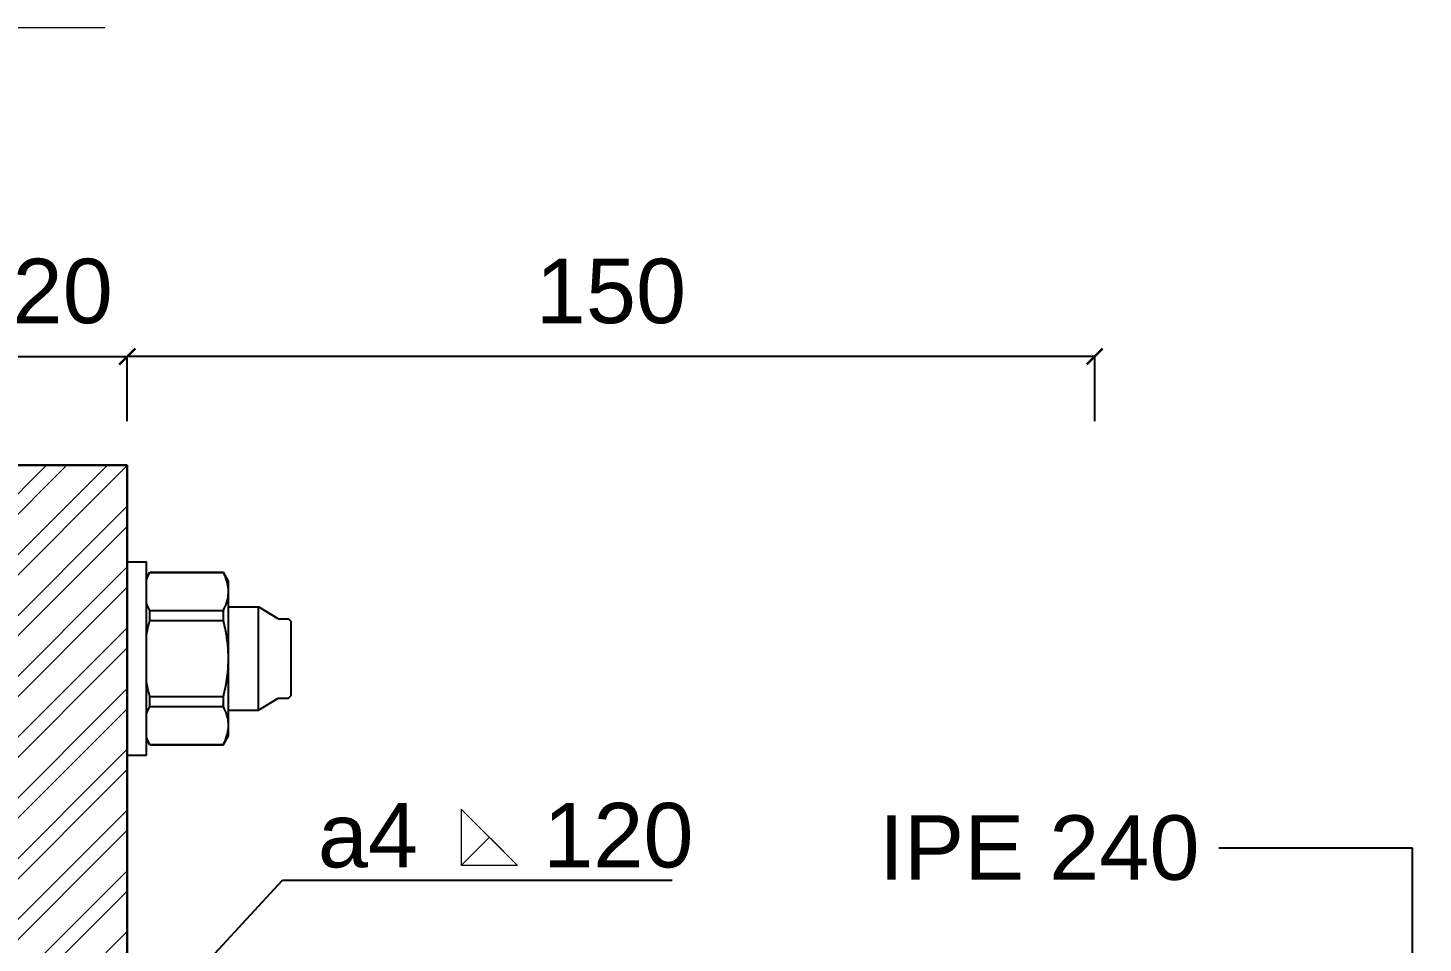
# Model space of a CAD drawing. Header units: millimetres. Extents: x 1415 to 3549, y 2194 to 4677.
# Drawn here: x 1789.3324 to 1789.5487, y 2313.1325 to 2313.2745 of the extents above; entities that cross this region are included whole.
import ezdxf
from ezdxf import colors
from ezdxf.entities.mleader import LeaderData, LeaderLine
from ezdxf.math import Vec2, Vec3

# ---------------------------------------------------------------- set-up
doc = ezdxf.new("R2010")
doc.units = ezdxf.units.MM
for name, pattern in [('ACAD_ISO02W100', [15, 12, -3]), ('DASHDOT', [1, 0.5, -0.25, 0, -0.25]), ('phl_center', [0.75, 0.4, -0.35]), ('phl_thick', [0])]:
    doc.linetypes.add(name, pattern=pattern)
doc.layers.get('0').update_dxf_attribs({"plot": 0})
doc.layers.add('projection', color=7, linetype='Continuous')
for name, color, linetype, lineweight in [('quote', 252, 'Continuous', 5), ('sezionato particolari', 7, 'Continuous', 30), ('sezione', 18, 'ACAD_ISO02W100', 20)]:
    doc.layers.add(name, color=color, linetype=linetype, lineweight=lineweight)
doc.layers.add('retini', color=7, linetype='DASHDOT', lineweight=9, true_color=0x636466)
doc.styles.get("Standard").update_dxf_attribs({"font": 'arial.ttf'})
doc.dimstyles.new('quote acciaio', dxfattribs={"dimtxt": 0.01, "dimasz": 0.0025, "dimexe": 0, "dimexo": 0, "dimgap": 0.005, "dimtad": 2, "dimdec": 0, "dimlfac": 1000, "dimzin": 0, "dimdsep": 46, "dimtxsty": 'Standard', "dimblk": 'ARCHTICK', "dimcen": 0, "dimclre": 252, "dimadec": 0, "dimazin": 0, "dimtfac": 1, "dimtdec": 0, "dimtofl": 0, "dimtmove": 0, "dimatfit": 3, "dimfxl": 0.01, "dimfxlon": 1, "dimtolj": 1, "dimtzin": 0, "dimarcsym": 0})

# ---------------------------------------------------------------- blocks, each defined once
blk = doc.blocks.new('_ArchTick')
at = {"color": 0, "linetype": 'ByBlock', "const_width": 0.15}
blk.add_lwpolyline([(-0.5, -0.5), (0.5, 0.5)], dxfattribs=at)
blk = doc.blocks.new('*D916')
at = {"layer": 'Defpoints', "color": 0, "transparency": 16777216}
for p in [(1789.34779, 2313.22346), (1789.32779, 2313.20662), (1789.34779, 2313.20662)]:
    blk.add_point(p, dxfattribs=at)
at = {"layer": 'quote', "color": 252, "lineweight": -2, "transparency": 16777216}
for p, q in [((1789.32779, 2313.21346), (1789.32779, 2313.22346)), ((1789.34779, 2313.21346), (1789.34779, 2313.22346))]:
    blk.add_line(p, q, dxfattribs=at)
at = {"layer": 'quote', "color": 0, "linetype": 'Continuous', "lineweight": -2, "transparency": 16777216}
blk.add_line((1789.32779, 2313.22346), (1789.34779, 2313.22346), dxfattribs=at)
at = {"layer": 'quote', "color": 0, "lineweight": -2, "transparency": 16777216, "xscale": 0.0025, "yscale": 0.0025, "zscale": 0.0025, "rotation": 180}
blk.add_blockref('_ArchTick', (1789.32779, 2313.22346), dxfattribs=at)
at = {"layer": 'quote', "color": 0, "lineweight": -2, "transparency": 16777216, "xscale": 0.0025, "yscale": 0.0025, "zscale": 0.0025}
blk.add_blockref('_ArchTick', (1789.34779, 2313.22346), dxfattribs=at)
at = {"layer": 'quote', "color": 0, "transparency": 16777216, "insert": (1789.33779, 2313.23357), "char_height": 0.01, "attachment_point": 5}
blk.add_mtext('\\A1;20', dxfattribs=at)
blk = doc.blocks.new('*D1453')
at = {"layer": 'Defpoints', "color": 0, "transparency": 16777216}
for p in [(1789.34779, 2313.22346), (1789.34779, 2313.11662), (1789.49779, 2313.11662)]:
    blk.add_point(p, dxfattribs=at)
at = {"layer": 'quote', "color": 252, "lineweight": -2, "transparency": 16777216}
for p, q in [((1789.34779, 2313.21346), (1789.34779, 2313.22346)), ((1789.49779, 2313.21346), (1789.49779, 2313.22346))]:
    blk.add_line(p, q, dxfattribs=at)
at = {"layer": 'quote', "color": 0, "linetype": 'Continuous', "lineweight": -2, "transparency": 16777216}
blk.add_line((1789.49779, 2313.22346), (1789.34779, 2313.22346), dxfattribs=at)
at = {"layer": 'quote', "color": 0, "lineweight": -2, "transparency": 16777216, "xscale": 0.0025, "yscale": 0.0025, "zscale": 0.0025, "rotation": 180}
blk.add_blockref('_ArchTick', (1789.34779, 2313.22346), dxfattribs=at)
at = {"layer": 'quote', "color": 0, "lineweight": -2, "transparency": 16777216, "xscale": 0.0025, "yscale": 0.0025, "zscale": 0.0025}
blk.add_blockref('_ArchTick', (1789.49779, 2313.22346), dxfattribs=at)
at = {"layer": 'quote', "color": 0, "transparency": 16777216, "insert": (1789.42279, 2313.23357), "char_height": 0.01, "attachment_point": 5}
blk.add_mtext('\\A1;150', dxfattribs=at)

msp = doc.modelspace()

# ---------------------------------------------------------------- hatches: boundary and pattern name
at = {"layer": 'retini', "true_color": 0x939598}
h = msp.add_hatch(dxfattribs=at)
h.set_pattern_fill('ANSI32', color=252, scale=0.0007)
h.set_pattern_definition([(45, (0, 0), (-0.004714634464, 0.004714634464), []), (45, (0.003143, 0), (-0.004714634464, 0.004714634464), [])])
h.paths.add_polyline_path([(1789.34779, 2313.09537), (1789.32779, 2313.09537), (1789.32779, 2312.78662), (1789.34779, 2312.78662)])
h.paths.add_polyline_path([(1789.34779, 2313.20662), (1789.32779, 2313.20662), (1789.32779, 2313.09537), (1789.34779, 2313.09537)])

# ---------------------------------------------------------------- linework, layer by layer
at = {"layer": 'projection', "color": 7, "linetype": 'phl_thick'}
for p, q in [((1789.34779, 2313.19162), (1789.35079, 2313.19162)), ((1789.34779, 2313.16162), (1789.34779, 2313.19162)), ((1789.35079, 2313.16162), (1789.35079, 2313.19162)), ((1789.35079, 2313.18914), (1789.35129, 2313.19)), ((1789.35079, 2313.1888), (1789.35086, 2313.18899)), ((1789.35086, 2313.18899), (1789.35093, 2313.18918)), ((1789.35093, 2313.18918), (1789.35101, 2313.18937)), ((1789.35101, 2313.18937), (1789.35109, 2313.18957)), ((1789.35109, 2313.18957), (1789.35119, 2313.18976)), ((1789.35119, 2313.18976), (1789.35129, 2313.18997)), ((1789.35129, 2313.19), (1789.3627, 2313.19)), ((1789.35129, 2313.18997), (1789.35129, 2313.19)), ((1789.35129, 2313.18997), (1789.3627, 2313.18997)), ((1789.35129, 2313.18997), (1789.3627, 2313.18997)), ((1789.3627, 2313.18997), (1789.3627, 2313.19)), ((1789.36349, 2313.18862), (1789.3627, 2313.19)), ((1789.3627, 2313.18997), (1789.3627, 2313.19)), ((1789.36287, 2313.18962), (1789.3627, 2313.18997)), ((1789.36287, 2313.18962), (1789.3627, 2313.18997)), ((1789.36302, 2313.18927), (1789.36287, 2313.18962)), ((1789.36302, 2313.18927), (1789.36287, 2313.18962)), ((1789.36314, 2313.18894), (1789.36302, 2313.18927)), ((1789.36314, 2313.18894), (1789.36302, 2313.18927)), ((1789.36325, 2313.18861), (1789.36314, 2313.18894)), ((1789.36325, 2313.18861), (1789.36314, 2313.18894)), ((1789.36334, 2313.18829), (1789.36325, 2313.18861)), ((1789.36334, 2313.18829), (1789.36325, 2313.18861)), ((1789.36341, 2313.18797), (1789.36334, 2313.18829)), ((1789.36341, 2313.18797), (1789.36334, 2313.18829)), ((1789.36345, 2313.18765), (1789.36341, 2313.18797)), ((1789.36345, 2313.18765), (1789.36341, 2313.18797)), ((1789.36348, 2313.18733), (1789.36345, 2313.18765)), ((1789.36348, 2313.18733), (1789.36345, 2313.18765)), ((1789.36349, 2313.18701), (1789.36348, 2313.18733)), ((1789.36349, 2313.18701), (1789.36348, 2313.18733)), ((1789.36348, 2313.18673), (1789.36349, 2313.18701)), ((1789.36348, 2313.18673), (1789.36349, 2313.18701)), ((1789.36349, 2313.16462), (1789.36349, 2313.18862)), ((1789.35086, 2313.18504), (1789.35079, 2313.18523)), ((1789.35093, 2313.18485), (1789.35086, 2313.18504)), ((1789.35101, 2313.18466), (1789.35093, 2313.18485)), ((1789.35109, 2313.18446), (1789.35101, 2313.18466)), ((1789.36285, 2313.18438), (1789.36299, 2313.18468)), ((1789.36285, 2313.18438), (1789.36299, 2313.18468)), ((1789.36299, 2313.18468), (1789.36311, 2313.18499)), ((1789.36299, 2313.18468), (1789.36311, 2313.18499)), ((1789.36311, 2313.18499), (1789.36321, 2313.18528)), ((1789.36311, 2313.18499), (1789.36321, 2313.18528)), ((1789.36321, 2313.18528), (1789.3633, 2313.18558)), ((1789.36321, 2313.18528), (1789.3633, 2313.18558)), ((1789.3633, 2313.18558), (1789.36337, 2313.18587)), ((1789.3633, 2313.18558), (1789.36337, 2313.18587)), ((1789.36337, 2313.18587), (1789.36342, 2313.18615)), ((1789.36337, 2313.18587), (1789.36342, 2313.18615)), ((1789.36342, 2313.18615), (1789.36346, 2313.18644)), ((1789.36342, 2313.18615), (1789.36346, 2313.18644)), ((1789.36346, 2313.18644), (1789.36348, 2313.18673)), ((1789.36346, 2313.18644), (1789.36348, 2313.18673)), ((1789.35119, 2313.18426), (1789.35109, 2313.18446)), ((1789.35129, 2313.18406), (1789.35119, 2313.18426)), ((1789.35119, 2313.18212), (1789.35129, 2313.18253)), ((1789.35129, 2313.18406), (1789.3627, 2313.18406)), ((1789.35129, 2313.18406), (1789.3627, 2313.18406)), ((1789.35129, 2313.18253), (1789.35129, 2313.18406)), ((1789.35129, 2313.18253), (1789.3627, 2313.18253)), ((1789.35129, 2313.18253), (1789.3627, 2313.18253)), ((1789.3627, 2313.18406), (1789.36285, 2313.18438)), ((1789.3627, 2313.18406), (1789.36285, 2313.18438)), ((1789.3627, 2313.18253), (1789.3627, 2313.18406)), ((1789.3627, 2313.18253), (1789.3627, 2313.18406)), ((1789.36284, 2313.18195), (1789.3627, 2313.18253)), ((1789.36284, 2313.18195), (1789.3627, 2313.18253)), ((1789.36349, 2313.18462), (1789.36816, 2313.18462)), ((1789.36816, 2313.16862), (1789.36816, 2313.18462)), ((1789.37119, 2313.18277), (1789.36816, 2313.18462)), ((1789.36816, 2313.16862), (1789.36816, 2313.18462)), ((1789.37119, 2313.18277), (1789.37279, 2313.18277)), ((1789.37319, 2313.18237), (1789.37279, 2313.18277)), ((1789.35079, 2313.18019), (1789.35086, 2313.18057)), ((1789.35086, 2313.18057), (1789.35093, 2313.18095)), ((1789.35093, 2313.18095), (1789.35101, 2313.18134)), ((1789.35101, 2313.18134), (1789.35109, 2313.18173)), ((1789.35109, 2313.18173), (1789.35119, 2313.18212)), ((1789.36297, 2313.18139), (1789.36284, 2313.18195)), ((1789.36297, 2313.18139), (1789.36284, 2313.18195)), ((1789.36308, 2313.18084), (1789.36297, 2313.18139)), ((1789.36308, 2313.18084), (1789.36297, 2313.18139)), ((1789.36318, 2313.18029), (1789.36308, 2313.18084)), ((1789.36318, 2313.18029), (1789.36308, 2313.18084)), ((1789.37319, 2313.17087), (1789.37319, 2313.18237)), ((1789.36326, 2313.17976), (1789.36318, 2313.18029)), ((1789.36326, 2313.17976), (1789.36318, 2313.18029)), ((1789.36333, 2313.17923), (1789.36326, 2313.17976)), ((1789.36333, 2313.17923), (1789.36326, 2313.17976)), ((1789.36339, 2313.1787), (1789.36333, 2313.17923)), ((1789.36339, 2313.1787), (1789.36333, 2313.17923)), ((1789.36343, 2313.17818), (1789.36339, 2313.1787)), ((1789.36343, 2313.17818), (1789.36339, 2313.1787)), ((1789.36347, 2313.17766), (1789.36343, 2313.17818)), ((1789.36347, 2313.17766), (1789.36343, 2313.17818)), ((1789.36349, 2313.17714), (1789.36347, 2313.17766)), ((1789.36349, 2313.17714), (1789.36347, 2313.17766)), ((1789.36347, 2313.17558), (1789.36349, 2313.1761)), ((1789.36347, 2313.17558), (1789.36349, 2313.1761)), ((1789.36349, 2313.17662), (1789.36349, 2313.17714)), ((1789.36349, 2313.17662), (1789.36349, 2313.17714)), ((1789.36349, 2313.1761), (1789.36349, 2313.17662)), ((1789.36349, 2313.1761), (1789.36349, 2313.17662)), ((1789.36326, 2313.17348), (1789.36333, 2313.17401)), ((1789.36326, 2313.17348), (1789.36333, 2313.17401)), ((1789.36333, 2313.17401), (1789.36339, 2313.17454)), ((1789.36333, 2313.17401), (1789.36339, 2313.17454)), ((1789.36339, 2313.17454), (1789.36343, 2313.17506)), ((1789.36339, 2313.17454), (1789.36343, 2313.17506)), ((1789.36343, 2313.17506), (1789.36347, 2313.17558)), ((1789.36343, 2313.17506), (1789.36347, 2313.17558)), ((1789.35086, 2313.17267), (1789.35079, 2313.17305)), ((1789.35093, 2313.17229), (1789.35086, 2313.17267)), ((1789.35101, 2313.17191), (1789.35093, 2313.17229)), ((1789.35109, 2313.17151), (1789.35101, 2313.17191)), ((1789.36284, 2313.17129), (1789.36297, 2313.17185)), ((1789.36284, 2313.17129), (1789.36297, 2313.17185)), ((1789.36297, 2313.17185), (1789.36308, 2313.1724)), ((1789.36297, 2313.17185), (1789.36308, 2313.1724)), ((1789.36308, 2313.1724), (1789.36318, 2313.17295)), ((1789.36308, 2313.1724), (1789.36318, 2313.17295)), ((1789.36318, 2313.17295), (1789.36326, 2313.17348)), ((1789.36318, 2313.17295), (1789.36326, 2313.17348)), ((1789.35119, 2313.17112), (1789.35109, 2313.17151)), ((1789.35129, 2313.17071), (1789.35119, 2313.17112)), ((1789.35129, 2313.17071), (1789.3627, 2313.17071)), ((1789.35129, 2313.17071), (1789.3627, 2313.17071)), ((1789.35129, 2313.16918), (1789.35129, 2313.17071)), ((1789.3627, 2313.17071), (1789.36284, 2313.17129)), ((1789.3627, 2313.17071), (1789.36284, 2313.17129)), ((1789.3627, 2313.16918), (1789.3627, 2313.17071)), ((1789.3627, 2313.16918), (1789.3627, 2313.17071)), ((1789.36816, 2313.16862), (1789.37119, 2313.17047)), ((1789.37119, 2313.17047), (1789.37279, 2313.17047)), ((1789.37279, 2313.17047), (1789.37319, 2313.17087)), ((1789.35079, 2313.16801), (1789.35086, 2313.1682)), ((1789.35086, 2313.1682), (1789.35093, 2313.16839)), ((1789.35093, 2313.16839), (1789.35101, 2313.16859)), ((1789.35101, 2313.16859), (1789.35109, 2313.16878)), ((1789.35109, 2313.16878), (1789.35119, 2313.16898)), ((1789.35119, 2313.16898), (1789.35129, 2313.16918)), ((1789.35129, 2313.16918), (1789.3627, 2313.16918)), ((1789.35129, 2313.16918), (1789.3627, 2313.16918)), ((1789.36285, 2313.16887), (1789.3627, 2313.16918)), ((1789.36285, 2313.16887), (1789.3627, 2313.16918)), ((1789.36299, 2313.16856), (1789.36285, 2313.16887)), ((1789.36299, 2313.16856), (1789.36285, 2313.16887)), ((1789.36311, 2313.16825), (1789.36299, 2313.16856)), ((1789.36311, 2313.16825), (1789.36299, 2313.16856)), ((1789.36321, 2313.16796), (1789.36311, 2313.16825)), ((1789.36321, 2313.16796), (1789.36311, 2313.16825)), ((1789.3633, 2313.16766), (1789.36321, 2313.16796)), ((1789.3633, 2313.16766), (1789.36321, 2313.16796)), ((1789.36337, 2313.16737), (1789.3633, 2313.16766)), ((1789.36337, 2313.16737), (1789.3633, 2313.16766)), ((1789.36342, 2313.16709), (1789.36337, 2313.16737)), ((1789.36342, 2313.16709), (1789.36337, 2313.16737)), ((1789.36349, 2313.16862), (1789.36816, 2313.16862)), ((1789.36334, 2313.16495), (1789.36341, 2313.16527)), ((1789.36334, 2313.16495), (1789.36341, 2313.16527)), ((1789.36341, 2313.16527), (1789.36345, 2313.16559)), ((1789.36341, 2313.16527), (1789.36345, 2313.16559)), ((1789.36346, 2313.1668), (1789.36342, 2313.16709)), ((1789.36346, 2313.1668), (1789.36342, 2313.16709)), ((1789.36345, 2313.16559), (1789.36348, 2313.16591)), ((1789.36345, 2313.16559), (1789.36348, 2313.16591)), ((1789.36348, 2313.16651), (1789.36346, 2313.1668)), ((1789.36348, 2313.16651), (1789.36346, 2313.1668)), ((1789.36349, 2313.16623), (1789.36348, 2313.16651)), ((1789.36349, 2313.16623), (1789.36348, 2313.16651)), ((1789.36348, 2313.16591), (1789.36349, 2313.16623)), ((1789.36348, 2313.16591), (1789.36349, 2313.16623)), ((1789.35086, 2313.16425), (1789.35079, 2313.16444)), ((1789.35129, 2313.16325), (1789.35079, 2313.1641)), ((1789.35093, 2313.16406), (1789.35086, 2313.16425)), ((1789.35101, 2313.16387), (1789.35093, 2313.16406)), ((1789.35109, 2313.16367), (1789.35101, 2313.16387)), ((1789.35119, 2313.16348), (1789.35109, 2313.16367)), ((1789.35129, 2313.16327), (1789.35119, 2313.16348)), ((1789.35129, 2313.16327), (1789.3627, 2313.16327)), ((1789.35129, 2313.16327), (1789.3627, 2313.16327)), ((1789.35129, 2313.16325), (1789.35129, 2313.16327)), ((1789.35129, 2313.16325), (1789.3627, 2313.16325)), ((1789.3627, 2313.16325), (1789.36349, 2313.16462)), ((1789.3627, 2313.16327), (1789.36287, 2313.16363)), ((1789.3627, 2313.16327), (1789.36287, 2313.16363)), ((1789.3627, 2313.16325), (1789.3627, 2313.16327)), ((1789.3627, 2313.16325), (1789.3627, 2313.16327)), ((1789.36287, 2313.16363), (1789.36302, 2313.16397)), ((1789.36287, 2313.16363), (1789.36302, 2313.16397)), ((1789.36302, 2313.16397), (1789.36314, 2313.1643)), ((1789.36302, 2313.16397), (1789.36314, 2313.1643)), ((1789.36314, 2313.1643), (1789.36325, 2313.16463)), ((1789.36314, 2313.1643), (1789.36325, 2313.16463)), ((1789.36325, 2313.16463), (1789.36334, 2313.16495)), ((1789.36325, 2313.16463), (1789.36334, 2313.16495)), ((1789.34779, 2313.16162), (1789.35079, 2313.16162))]:
    msp.add_line(p, q, dxfattribs=at)
at = {"layer": 'projection', "color": 3, "linetype": 'phl_center', "true_color": 0x00ff00}
for p, q in [((1789.35079, 2313.1888), (1789.35086, 2313.18899)), ((1789.35086, 2313.18899), (1789.35093, 2313.18918)), ((1789.35093, 2313.18918), (1789.35101, 2313.18937)), ((1789.35101, 2313.18937), (1789.35109, 2313.18957)), ((1789.35109, 2313.18957), (1789.35119, 2313.18976)), ((1789.35119, 2313.18976), (1789.35129, 2313.18997)), ((1789.35129, 2313.18997), (1789.35129, 2313.19)), ((1789.35086, 2313.18504), (1789.35079, 2313.18523)), ((1789.35093, 2313.18485), (1789.35086, 2313.18504)), ((1789.35101, 2313.18466), (1789.35093, 2313.18485)), ((1789.35109, 2313.18446), (1789.35101, 2313.18466)), ((1789.35119, 2313.18426), (1789.35109, 2313.18446)), ((1789.35129, 2313.18406), (1789.35119, 2313.18426)), ((1789.35119, 2313.18212), (1789.35129, 2313.18253)), ((1789.35129, 2313.18253), (1789.35129, 2313.18406)), ((1789.35079, 2313.18019), (1789.35086, 2313.18057)), ((1789.35086, 2313.18057), (1789.35093, 2313.18095)), ((1789.35093, 2313.18095), (1789.35101, 2313.18134)), ((1789.35101, 2313.18134), (1789.35109, 2313.18173)), ((1789.35109, 2313.18173), (1789.35119, 2313.18212)), ((1789.35086, 2313.17267), (1789.35079, 2313.17305)), ((1789.35093, 2313.17229), (1789.35086, 2313.17267)), ((1789.35101, 2313.17191), (1789.35093, 2313.17229)), ((1789.35109, 2313.17151), (1789.35101, 2313.17191)), ((1789.35119, 2313.17112), (1789.35109, 2313.17151)), ((1789.35129, 2313.17071), (1789.35119, 2313.17112)), ((1789.35129, 2313.16918), (1789.35129, 2313.17071)), ((1789.35079, 2313.16801), (1789.35086, 2313.1682)), ((1789.35086, 2313.1682), (1789.35093, 2313.16839)), ((1789.35093, 2313.16839), (1789.35101, 2313.16859)), ((1789.35101, 2313.16859), (1789.35109, 2313.16878)), ((1789.35109, 2313.16878), (1789.35119, 2313.16898)), ((1789.35119, 2313.16898), (1789.35129, 2313.16918)), ((1789.35086, 2313.16425), (1789.35079, 2313.16444)), ((1789.35093, 2313.16406), (1789.35086, 2313.16425)), ((1789.35101, 2313.16387), (1789.35093, 2313.16406)), ((1789.35109, 2313.16367), (1789.35101, 2313.16387)), ((1789.35119, 2313.16348), (1789.35109, 2313.16367)), ((1789.35129, 2313.16327), (1789.35119, 2313.16348)), ((1789.35129, 2313.16325), (1789.35129, 2313.16327))]:
    msp.add_line(p, q, dxfattribs=at)
at = {"layer": 'quote', "lineweight": 20}
for points in [[(1789.39957, 2313.15325), (1789.39957, 2313.14452)], [(1789.39957, 2313.15325), (1789.40831, 2313.14452), (1789.40394, 2313.14889), (1789.39957, 2313.14452)], [(1789.40831, 2313.14452), (1789.39957, 2313.14452)]]:
    msp.add_lwpolyline(points, dxfattribs=at)
at = {"layer": 'sezionato particolari'}
msp.add_lwpolyline([(1789.34779, 2313.20662), (1789.34779, 2312.78662), (1789.32779, 2312.78662), (1789.32779, 2313.20662), (1789.34779, 2313.20662)], dxfattribs=at)
at = {"layer": 'sezione', "ltscale": 0.2}
msp.add_line((1789.34431, 2313.27445), (1789.015, 2313.27445), dxfattribs=at)

# ---------------------------------------------------------------- dimensions: what is measured, and where the dimension line sits
at = {"layer": 'quote'}
dim = msp.add_linear_dim(base=(1789.34779, 2313.22346), p1=(1789.32779, 2313.20662), p2=(1789.34779, 2313.20662), dimstyle='quote acciaio', dxfattribs=at)
dim.commit()
dim.dimension.update_dxf_attribs({"geometry": '*D916', "text_midpoint": (1789.33779, 2313.22346), "dimtype": 160})
dim = msp.add_linear_dim(base=(1789.34779, 2313.22346), p1=(1789.49779, 2313.11662), p2=(1789.34779, 2313.11662), angle=0, dimstyle='quote acciaio', dxfattribs=at)
dim.commit()
dim.dimension.update_dxf_attribs({"geometry": '*D1453', "text_midpoint": (1789.42279, 2313.23357)})

# ---------------------------------------------------------------- leaders
ml = msp.add_multileader_mtext('Standard', dxfattribs=at)
ml.set_content('a4     120', color=256)
ml.set_leader_properties()
ml.build(insert=Vec2(0, 0))
ml.multileader.update_dxf_attribs({"text_left_attachment_type": 6, "text_right_attachment_type": 6, "dogleg_length": 0.03, "arrow_head_size": 0.01})
ctx = ml.context
ctx.base_point, ctx.char_height, ctx.arrow_head_size, ctx.landing_gap_size, ctx.plane_origin = Vec3(1789.37551, 2313.14221), 0.01, 0.01, 0.003, Vec3(1789.37188, 2313.10987)
ctx.left_attachment, ctx.right_attachment, ctx.text_align_type = 6, 6, 2
notes = []
notes.append((ctx, [(0, (1, 1, 0), (1789.37188, 2313.14221), (1, 0), 0.00363, [(0, [(1789.35093, 2313.11959), (1789.37188, 2313.14221)], 0, [])])]))
ctx.mtext.insert, ctx.mtext.alignment, ctx.mtext.flow_direction = Vec3(1789.43559, 2313.15421), 3, 5
ml = msp.add_multileader_mtext('Standard', dxfattribs=at)
ml.set_content('IPE 240', color=256)
ml.set_leader_properties()
ml.build(insert=Vec2(0, 0))
ml.multileader.update_dxf_attribs({"dogleg_length": 0.03, "arrow_head_size": 0.01})
ctx = ml.context
ctx.base_point, ctx.char_height, ctx.arrow_head_size, ctx.landing_gap_size, ctx.plane_origin = Vec3(1789.46332, 2313.1472), 0.01, 0.01, 0.003, Vec3(1789.54706, 2313.11662)
ctx.text_align_type = 2
notes.append((ctx, [(0, (1, 1, 0), (1789.54705, 2313.1472), (-1, 0), 0.03, [(0, [(1789.54706, 2313.11662), (1789.54705, 2313.1472)], 0, [])])]))
ctx.mtext.insert, ctx.mtext.alignment, ctx.mtext.flow_direction = Vec3(1789.51405, 2313.15229), 3, 5
for ctx, leaders in notes:
    for number, flags, end, landing, length, lines in leaders:
        leader = LeaderData()
        leader.index, (leader.has_last_leader_line, leader.has_dogleg_vector, leader.attachment_direction) = number, flags
        leader.last_leader_point, leader.dogleg_vector, leader.dogleg_length = Vec3(end), Vec3(landing), length
        for number, points, colour, breaks in lines:
            line = LeaderLine()
            line.index, line.vertices, line.color, line.breaks = number, Vec3.list(points), colors.encode_raw_color(colour), breaks
            leader.lines.append(line)
        ctx.leaders.append(leader)

doc.saveas('drawing.dxf')
